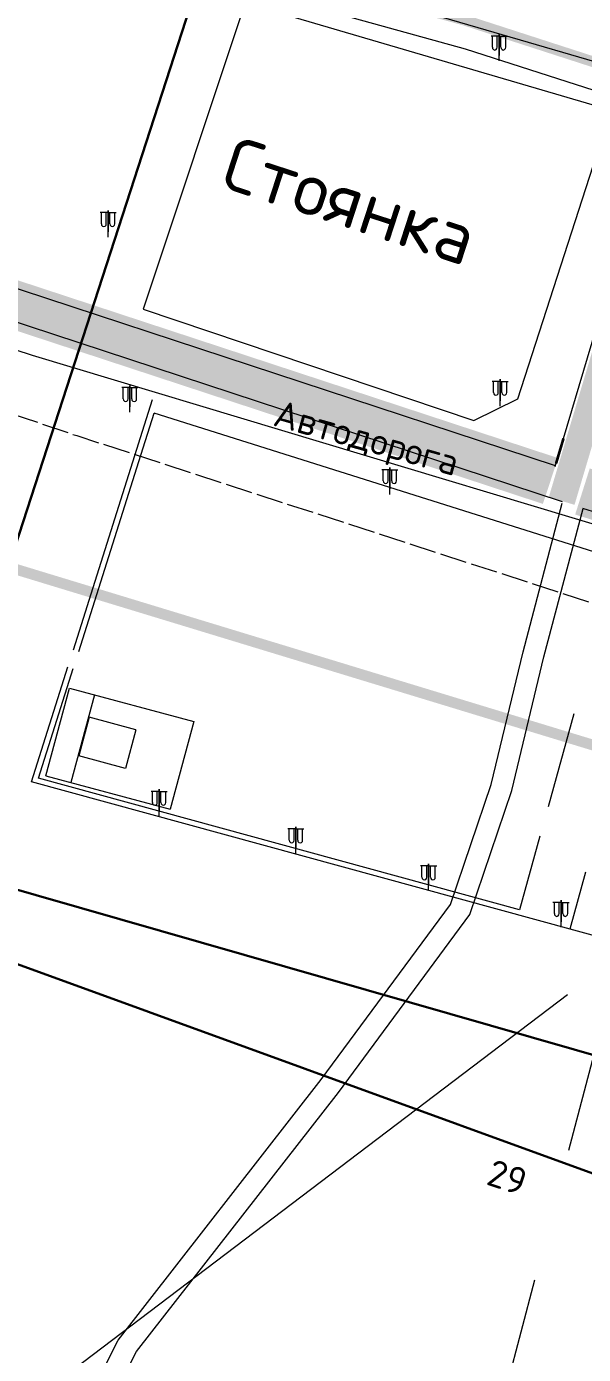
# Model space of a CAD drawing. Header units: millimetres. Extents: x 519 to 9564855, y -810 to 5021775.
# Drawn here: x 9535888.8 to 9535992.6, y 4996721.8 to 4996969.4 of the extents above; entities that cross this region are included whole.
import ezdxf

# ---------------------------------------------------------------- set-up
doc = ezdxf.new("R2010")
doc.units = ezdxf.units.MM
doc.header["$LTSCALE"] = 2
doc.header["$MEASUREMENT"] = 0
for name, pattern in [('92051501$0$DASHED', [0.75, 0.5, -0.25]), ('DASHED2', [9.525, 6.35, -3.175]), ('Коллектор общий', [11, 5, -1, 5])]:
    doc.linetypes.add(name, pattern=pattern)
for name, color, linetype in [('FIBERGLASS', 212, 'Continuous'), ('New disposal wells', 191, 'Continuous'), ('PPLINE_WAT', 7, 'WTR_LINE'), ('ROAD_GROUND', 9, 'Continuous'), ('МГ-земельный участок', 7, 'Continuous'), ('Скважины на 2016 год.', 40, 'Continuous')]:
    doc.layers.add(name, color=color, linetype=linetype)
for name, color, linetype, lineweight in [('Оптиковолоконный кабель', 220, 'CAB6', 20), ('Электро', 1, 'Continuous', 30), ('Электроснаб', 1, 'Continuous', 18), ('Электроснабжене', 1, 'Continuous', 18)]:
    doc.layers.add(name, color=color, linetype=linetype, lineweight=lineweight)
doc.styles.add('92051501$0$STANDARD', font='simplex.shx')
doc.styles.get("Standard").update_dxf_attribs({"font": 'isocpeur.ttf', "width": 0.5})
doc.linetypes.add('CAB', pattern='A,0.7,-0.43403,["K",Standard,S=0.9,R=0,X=-0.4,Y=-0.3],-0.8', length=1.93403)
doc.linetypes.add('CAB6', pattern='A,0.9,-0.9,["6",Standard,S=0.9,R=0,X=-0.8,Y=-0.4],11', length=12.8)
doc.linetypes.add('FENCELINE1', pattern='A,6.35,-2.54,[133,ltypeshp.shx,S=2.54,R=0,X=-2.54,Y=0],-2.54,25.4', length=36.83)
doc.linetypes.add('WTR_LINE', pattern='A,0.5,-0.2,["W",92051501$0$STANDARD,S=0.1,R=0,X=-0.1,Y=-0.05],-0.05', length=0.75)

msp = doc.modelspace()

# ---------------------------------------------------------------- linework, layer by layer
at = {"color": 2, "lineweight": 0}
msp.add_line((9535847.74769, 4997005.87215), (9536198.87444, 4996903.02285), dxfattribs=at)
at = {"lineweight": 0}
for p, q in [((9535929.59, 4996973.77), (9535910.55, 4996916.7)), ((9535929.59, 4996973.77), (9535997.79068, 4996953.79319)), ((9535976.88383, 4996967.60057), (9535975.38383, 4996967.60057)), ((9535975.64383, 4996965.50057), (9535975.64383, 4996967.60057)), ((9535976.54383, 4996965.50057), (9535976.54383, 4996967.60057)), ((9535976.88383, 4996967.00057), (9535976.88383, 4996968.00057)), ((9535976.88383, 4996968.00057), (9535976.88383, 4996964.00057)), ((9535976.88383, 4996968.00057), (9535976.88383, 4996964.00057)), ((9535976.88383, 4996968.00057), (9535976.88383, 4996967.60057)), ((9535976.88383, 4996967.60057), (9535978.38383, 4996967.60057)), ((9535976.88383, 4996962.99943), (9535976.88383, 4996967.00057)), ((9535977.22383, 4996965.50057), (9535977.22383, 4996967.60057)), ((9535978.12383, 4996965.50057), (9535978.12383, 4996967.60057)), ((9535976.88383, 4996962.99943), (9535976.88383, 4996963.00057)), ((9535980.36, 4996899.96), (9535997.79068, 4996953.79319)), ((9535904.03383, 4996934.70057), (9535902.53383, 4996934.70057)), ((9535902.79383, 4996932.60057), (9535902.79383, 4996934.70057)), ((9535903.69383, 4996932.60057), (9535903.69383, 4996934.70057)), ((9535904.03383, 4996934.10057), (9535904.03383, 4996935.10057)), ((9535904.03383, 4996935.10057), (9535904.03383, 4996931.10057)), ((9535904.03383, 4996935.10057), (9535904.03383, 4996931.10057)), ((9535904.03383, 4996935.10057), (9535904.03383, 4996934.70057)), ((9535904.03383, 4996934.70057), (9535905.53383, 4996934.70057)), ((9535904.03383, 4996930.09943), (9535904.03383, 4996934.10057)), ((9535904.37383, 4996932.60057), (9535904.37383, 4996934.70057)), ((9535905.27383, 4996932.60057), (9535905.27383, 4996934.70057)), ((9535904.03383, 4996930.09943), (9535904.03383, 4996930.10057)), ((9535910.55, 4996916.7), (9535972.2, 4996895.96)), ((9535908.10587, 4996902.06203), (9535906.60587, 4996902.06203)), ((9535906.86587, 4996899.96203), (9535906.86587, 4996902.06203)), ((9535907.76587, 4996899.96203), (9535907.76587, 4996902.06203)), ((9535908.10587, 4996901.46203), (9535908.10587, 4996902.46203)), ((9535908.10587, 4996902.46203), (9535908.10587, 4996898.46203)), ((9535908.10587, 4996902.46203), (9535908.10587, 4996898.46203)), ((9535908.10587, 4996902.46203), (9535908.10587, 4996902.06203)), ((9535908.10587, 4996902.06203), (9535909.60587, 4996902.06203)), ((9535908.10587, 4996897.46089), (9535908.10587, 4996901.46203)), ((9535908.44587, 4996899.96203), (9535908.44587, 4996902.06203)), ((9535909.34587, 4996899.96203), (9535909.34587, 4996902.06203)), ((9535977.07796, 4996903.22894), (9535975.57796, 4996903.22894)), ((9535975.83796, 4996901.12894), (9535975.83796, 4996903.22894)), ((9535976.73796, 4996901.12894), (9535976.73796, 4996903.22894)), ((9535977.07796, 4996902.62894), (9535977.07796, 4996903.62894)), ((9535977.07796, 4996903.62894), (9535977.07796, 4996899.62894)), ((9535977.07796, 4996903.62894), (9535977.07796, 4996899.62894)), ((9535977.07796, 4996903.62894), (9535977.07796, 4996903.22894)), ((9535977.07796, 4996903.22894), (9535978.57796, 4996903.22894)), ((9535977.07796, 4996898.6278), (9535977.07796, 4996902.62894)), ((9535977.41796, 4996901.12894), (9535977.41796, 4996903.22894)), ((9535978.31796, 4996901.12894), (9535978.31796, 4996903.22894)), ((9535972.2, 4996895.96), (9535980.36, 4996899.96)), ((9535976.99383, 4996898.79943), (9535976.99383, 4996898.80057)), ((9535908.10587, 4996897.46089), (9535908.10587, 4996897.46203)), ((9535909.75, 4996888.3), (9535912.59282, 4996897.30227)), ((9536112.1, 4996834.3), (9535912.59282, 4996897.30227)), ((9535898.57117, 4996852.89338), (9535909.75, 4996888.3)), ((9535956.54391, 4996886.76581), (9535955.04391, 4996886.76581)), ((9535955.30391, 4996884.66581), (9535955.30391, 4996886.76581)), ((9535956.20391, 4996884.66581), (9535956.20391, 4996886.76581)), ((9535956.54391, 4996886.16581), (9535956.54391, 4996887.16581)), ((9535956.54391, 4996887.16581), (9535956.54391, 4996883.16581)), ((9535956.54391, 4996887.16581), (9535956.54391, 4996883.16581)), ((9535956.54391, 4996887.16581), (9535956.54391, 4996886.76581)), ((9535956.54391, 4996886.76581), (9535958.04391, 4996886.76581)), ((9535956.88391, 4996884.66581), (9535956.88391, 4996886.76581)), ((9535957.78391, 4996884.66581), (9535957.78391, 4996886.76581)), ((9535956.54391, 4996882.16467), (9535956.54391, 4996886.16581)), ((9535956.54391, 4996882.16467), (9535956.54391, 4996882.16581)), ((9535891.1, 4996829.23), (9535897.55725, 4996849.68199)), ((9535892.45068, 4996829.68863), (9535896.83, 4996846.05)), ((9535896.83, 4996846.05), (9535920.00686, 4996839.84224)), ((9535901.47899, 4996844.8048), (9535897.09691, 4996828.44417)), ((9535900.52157, 4996840.61231), (9535898.60009, 4996833.41687)), ((9535909.2157, 4996838.28396), (9535900.52165, 4996840.6126)), ((9535920.00686, 4996839.84224), (9535915.62478, 4996823.48161)), ((9535990.82749, 4996841.23841), (9535986.02358, 4996823.90665)), ((9535909.2157, 4996838.28396), (9535907.29422, 4996831.08852)), ((9535907.29422, 4996831.08852), (9535898.60017, 4996833.41716)), ((9535892.45068, 4996829.68863), (9535915.62478, 4996823.48161)), ((9535980.7, 4996804.7), (9535891.1, 4996829.23)), ((9535913.53383, 4996826.20057), (9535913.53383, 4996827.20057)), ((9535913.53383, 4996827.20057), (9535913.53383, 4996823.20057)), ((9535913.53383, 4996827.20057), (9535913.53383, 4996823.20057)), ((9535913.53383, 4996827.20057), (9535913.53383, 4996826.80057)), ((9535913.53383, 4996826.80057), (9535912.03383, 4996826.80057)), ((9535912.29383, 4996824.70057), (9535912.29383, 4996826.80057)), ((9535913.19383, 4996824.70057), (9535913.19383, 4996826.80057)), ((9535913.53383, 4996826.80057), (9535915.03383, 4996826.80057)), ((9535913.53383, 4996822.19943), (9535913.53383, 4996826.20057)), ((9535913.87383, 4996824.70057), (9535913.87383, 4996826.80057)), ((9535914.77383, 4996824.70057), (9535914.77383, 4996826.80057)), ((9535913.53383, 4996822.19943), (9535913.53383, 4996822.20057)), ((9535939.03383, 4996819.80057), (9535937.53383, 4996819.80057)), ((9535937.79383, 4996817.70057), (9535937.79383, 4996819.80057)), ((9535938.69383, 4996817.70057), (9535938.69383, 4996819.80057)), ((9535939.03383, 4996819.20057), (9535939.03383, 4996820.20057)), ((9535939.03383, 4996820.20057), (9535939.03383, 4996816.20057)), ((9535939.03383, 4996820.20057), (9535939.03383, 4996816.20057)), ((9535939.03383, 4996820.20057), (9535939.03383, 4996819.80057)), ((9535939.03383, 4996819.80057), (9535940.53383, 4996819.80057)), ((9535939.37383, 4996817.70057), (9535939.37383, 4996819.80057)), ((9535940.27383, 4996817.70057), (9535940.27383, 4996819.80057)), ((9535939.03383, 4996815.19943), (9535939.03383, 4996819.20057)), ((9535984.50652, 4996818.43331), (9535980.7, 4996804.7)), ((9535939.03383, 4996815.19943), (9535939.03383, 4996815.20057)), ((9535963.76383, 4996812.90057), (9535962.26383, 4996812.90057)), ((9535962.52383, 4996810.80057), (9535962.52383, 4996812.90057)), ((9535963.42383, 4996810.80057), (9535963.42383, 4996812.90057)), ((9535963.76383, 4996812.30057), (9535963.76383, 4996813.30057)), ((9535963.76383, 4996813.30057), (9535963.76383, 4996809.30057)), ((9535963.76383, 4996813.30057), (9535963.76383, 4996809.30057)), ((9535963.76383, 4996813.30057), (9535963.76383, 4996812.90057)), ((9535963.76383, 4996812.90057), (9535965.26383, 4996812.90057)), ((9535963.76383, 4996808.29943), (9535963.76383, 4996812.30057)), ((9535964.10383, 4996810.80057), (9535964.10383, 4996812.90057)), ((9535965.00383, 4996810.80057), (9535965.00383, 4996812.90057)), ((9535992.97, 4996811.75), (9535990.05911, 4996801.11005)), ((9535963.76383, 4996808.29943), (9535963.76383, 4996808.30057)), ((9535988.43383, 4996806.10057), (9535986.93383, 4996806.10057)), ((9535987.19383, 4996804.00057), (9535987.19383, 4996806.10057)), ((9535988.09383, 4996804.00057), (9535988.09383, 4996806.10057)), ((9535988.43383, 4996805.50057), (9535988.43383, 4996806.50057)), ((9535988.43383, 4996806.50057), (9535988.43383, 4996802.50057)), ((9535988.43383, 4996806.50057), (9535988.43383, 4996802.50057)), ((9535988.43383, 4996806.50057), (9535988.43383, 4996806.10057)), ((9535988.43383, 4996806.10057), (9535989.93383, 4996806.10057)), ((9535988.43383, 4996801.49943), (9535988.43383, 4996805.50057)), ((9535988.77383, 4996804.00057), (9535988.77383, 4996806.10057)), ((9535989.67383, 4996804.00057), (9535989.67383, 4996806.10057)), ((9535988.43383, 4996801.49943), (9535988.43383, 4996801.50057))]:
    msp.add_line(p, q, dxfattribs=at)
at = {"color": 5, "lineweight": 0}
for p, q in [((9535908.10587, 4996902.06203), (9535906.60587, 4996902.06203)), ((9535906.86587, 4996899.96203), (9535906.86587, 4996902.06203)), ((9535907.76587, 4996899.96203), (9535907.76587, 4996902.06203)), ((9535908.10587, 4996901.46203), (9535908.10587, 4996902.46203)), ((9535908.10587, 4996902.46203), (9535908.10587, 4996898.46203)), ((9535908.10587, 4996902.46203), (9535908.10587, 4996898.46203)), ((9535908.10587, 4996902.46203), (9535908.10587, 4996902.06203)), ((9535908.10587, 4996902.06203), (9535909.60587, 4996902.06203)), ((9535908.10587, 4996897.46089), (9535908.10587, 4996901.46203)), ((9535908.44587, 4996899.96203), (9535908.44587, 4996902.06203)), ((9535909.34587, 4996899.96203), (9535909.34587, 4996902.06203)), ((9535977.07796, 4996903.22894), (9535975.57796, 4996903.22894)), ((9535975.83796, 4996901.12894), (9535975.83796, 4996903.22894)), ((9535976.73796, 4996901.12894), (9535976.73796, 4996903.22894)), ((9535977.07796, 4996902.62894), (9535977.07796, 4996903.62894)), ((9535977.07796, 4996903.62894), (9535977.07796, 4996899.62894)), ((9535977.07796, 4996903.62894), (9535977.07796, 4996899.62894)), ((9535977.07796, 4996903.62894), (9535977.07796, 4996903.22894)), ((9535977.07796, 4996903.22894), (9535978.57796, 4996903.22894)), ((9535977.07796, 4996898.6278), (9535977.07796, 4996902.62894)), ((9535977.41796, 4996901.12894), (9535977.41796, 4996903.22894)), ((9535978.31796, 4996901.12894), (9535978.31796, 4996903.22894)), ((9535972.2, 4996895.96), (9535980.36, 4996899.96)), ((9535976.99383, 4996898.79943), (9535976.99383, 4996898.80057)), ((9535908.10587, 4996897.46089), (9535908.10587, 4996897.46203)), ((9535909.75, 4996888.3), (9535912.59282, 4996897.30227)), ((9536112.1, 4996834.3), (9535912.59282, 4996897.30227)), ((9535898.57117, 4996852.89338), (9535909.75, 4996888.3)), ((9535956.54391, 4996886.76581), (9535955.04391, 4996886.76581)), ((9535955.30391, 4996884.66581), (9535955.30391, 4996886.76581)), ((9535956.20391, 4996884.66581), (9535956.20391, 4996886.76581)), ((9535956.54391, 4996886.16581), (9535956.54391, 4996887.16581)), ((9535956.54391, 4996887.16581), (9535956.54391, 4996883.16581)), ((9535956.54391, 4996887.16581), (9535956.54391, 4996883.16581)), ((9535956.54391, 4996887.16581), (9535956.54391, 4996886.76581)), ((9535956.54391, 4996886.76581), (9535958.04391, 4996886.76581)), ((9535956.88391, 4996884.66581), (9535956.88391, 4996886.76581)), ((9535957.78391, 4996884.66581), (9535957.78391, 4996886.76581)), ((9535956.54391, 4996882.16467), (9535956.54391, 4996886.16581)), ((9535956.54391, 4996882.16467), (9535956.54391, 4996882.16581)), ((9535891.1, 4996829.23), (9535897.55725, 4996849.68199)), ((9535892.45068, 4996829.68863), (9535896.83, 4996846.05)), ((9535896.83, 4996846.05), (9535920.00686, 4996839.84224)), ((9535901.47899, 4996844.8048), (9535897.09691, 4996828.44417)), ((9535900.52157, 4996840.61231), (9535898.60009, 4996833.41687)), ((9535909.2157, 4996838.28396), (9535900.52165, 4996840.6126)), ((9535920.00686, 4996839.84224), (9535915.62478, 4996823.48161)), ((9535990.82749, 4996841.23841), (9535986.02358, 4996823.90665)), ((9535909.2157, 4996838.28396), (9535907.29422, 4996831.08852)), ((9535907.29422, 4996831.08852), (9535898.60017, 4996833.41716)), ((9535892.45068, 4996829.68863), (9535915.62478, 4996823.48161)), ((9535980.7, 4996804.7), (9535891.1, 4996829.23)), ((9535913.53383, 4996826.20057), (9535913.53383, 4996827.20057)), ((9535913.53383, 4996827.20057), (9535913.53383, 4996823.20057)), ((9535913.53383, 4996827.20057), (9535913.53383, 4996823.20057)), ((9535913.53383, 4996827.20057), (9535913.53383, 4996826.80057)), ((9535913.53383, 4996826.80057), (9535912.03383, 4996826.80057)), ((9535912.29383, 4996824.70057), (9535912.29383, 4996826.80057)), ((9535913.19383, 4996824.70057), (9535913.19383, 4996826.80057)), ((9535913.53383, 4996826.80057), (9535915.03383, 4996826.80057)), ((9535913.53383, 4996822.19943), (9535913.53383, 4996826.20057)), ((9535913.87383, 4996824.70057), (9535913.87383, 4996826.80057)), ((9535914.77383, 4996824.70057), (9535914.77383, 4996826.80057)), ((9535913.53383, 4996822.19943), (9535913.53383, 4996822.20057)), ((9535939.03383, 4996819.80057), (9535937.53383, 4996819.80057)), ((9535937.79383, 4996817.70057), (9535937.79383, 4996819.80057)), ((9535938.69383, 4996817.70057), (9535938.69383, 4996819.80057)), ((9535939.03383, 4996819.20057), (9535939.03383, 4996820.20057)), ((9535939.03383, 4996820.20057), (9535939.03383, 4996816.20057)), ((9535939.03383, 4996820.20057), (9535939.03383, 4996816.20057)), ((9535939.03383, 4996820.20057), (9535939.03383, 4996819.80057)), ((9535939.03383, 4996819.80057), (9535940.53383, 4996819.80057)), ((9535939.37383, 4996817.70057), (9535939.37383, 4996819.80057)), ((9535940.27383, 4996817.70057), (9535940.27383, 4996819.80057)), ((9535939.03383, 4996815.19943), (9535939.03383, 4996819.20057)), ((9535984.50652, 4996818.43331), (9535980.7, 4996804.7)), ((9535939.03383, 4996815.19943), (9535939.03383, 4996815.20057)), ((9535963.76383, 4996812.90057), (9535962.26383, 4996812.90057)), ((9535962.52383, 4996810.80057), (9535962.52383, 4996812.90057)), ((9535963.42383, 4996810.80057), (9535963.42383, 4996812.90057)), ((9535963.76383, 4996812.30057), (9535963.76383, 4996813.30057)), ((9535963.76383, 4996813.30057), (9535963.76383, 4996809.30057)), ((9535963.76383, 4996813.30057), (9535963.76383, 4996809.30057)), ((9535963.76383, 4996813.30057), (9535963.76383, 4996812.90057)), ((9535963.76383, 4996812.90057), (9535965.26383, 4996812.90057)), ((9535963.76383, 4996808.29943), (9535963.76383, 4996812.30057)), ((9535964.10383, 4996810.80057), (9535964.10383, 4996812.90057)), ((9535965.00383, 4996810.80057), (9535965.00383, 4996812.90057)), ((9535992.97, 4996811.75), (9535990.05911, 4996801.11005)), ((9535963.76383, 4996808.29943), (9535963.76383, 4996808.30057)), ((9535988.43383, 4996806.10057), (9535986.93383, 4996806.10057)), ((9535987.19383, 4996804.00057), (9535987.19383, 4996806.10057)), ((9535988.09383, 4996804.00057), (9535988.09383, 4996806.10057)), ((9535988.43383, 4996805.50057), (9535988.43383, 4996806.50057)), ((9535988.43383, 4996806.50057), (9535988.43383, 4996802.50057)), ((9535988.43383, 4996806.50057), (9535988.43383, 4996802.50057)), ((9535988.43383, 4996806.50057), (9535988.43383, 4996806.10057)), ((9535988.43383, 4996806.10057), (9535989.93383, 4996806.10057)), ((9535988.43383, 4996801.49943), (9535988.43383, 4996805.50057)), ((9535988.77383, 4996804.00057), (9535988.77383, 4996806.10057)), ((9535989.67383, 4996804.00057), (9535989.67383, 4996806.10057)), ((9535988.43383, 4996801.49943), (9535988.43383, 4996801.50057))]:
    msp.add_line(p, q, dxfattribs=at)
at = {"linetype": 'FENCELINE1', "lineweight": 0}
for p, q in [((9535897.6, 4996853.2), (9535912.33666, 4996899.86609)), ((9535889.76, 4996828.55), (9535896.55, 4996850)), ((9536042, 4996786.9), (9535889.76, 4996828.55))]:
    msp.add_line(p, q, dxfattribs=at)
at = {"color": 5, "linetype": 'FENCELINE1', "lineweight": 0}
for p, q in [((9535897.6, 4996853.2), (9535912.33666, 4996899.86609)), ((9535889.76, 4996828.55), (9535896.55, 4996850)), ((9536042, 4996786.9), (9535889.76, 4996828.55))]:
    msp.add_line(p, q, dxfattribs=at)
at = {"lineweight": 0}
for centre in [(9535976.09383, 4996965.45307), (9535977.67383, 4996965.45307), (9535903.24383, 4996932.55307), (9535904.82383, 4996932.55307), (9535907.31587, 4996899.91453), (9535908.89587, 4996899.91453), (9535976.28796, 4996901.08144), (9535977.86796, 4996901.08144), (9535955.75391, 4996884.61831), (9535957.33391, 4996884.61831), (9535912.74383, 4996824.65307), (9535914.32383, 4996824.65307), (9535938.24383, 4996817.65307), (9535939.82383, 4996817.65307), (9535962.97383, 4996810.75307), (9535964.55383, 4996810.75307), (9535987.64383, 4996803.95307), (9535989.22383, 4996803.95307)]:
    msp.add_arc(centre, 0.4525, 173.9744253, 6.0255747, dxfattribs=at)
at = {"color": 5, "lineweight": 0}
for centre in [(9535907.31587, 4996899.91453), (9535908.89587, 4996899.91453), (9535976.28796, 4996901.08144), (9535977.86796, 4996901.08144), (9535955.75391, 4996884.61831), (9535957.33391, 4996884.61831), (9535912.74383, 4996824.65307), (9535914.32383, 4996824.65307), (9535938.24383, 4996817.65307), (9535939.82383, 4996817.65307), (9535962.97383, 4996810.75307), (9535964.55383, 4996810.75307), (9535987.64383, 4996803.95307), (9535989.22383, 4996803.95307)]:
    msp.add_arc(centre, 0.4525, 173.9744253, 6.0255747, dxfattribs=at)
at = {"layer": 'FIBERGLASS', "color": 5, "linetype": '92051501$0$DASHED', "lineweight": 0, "ltscale": 50}
msp.add_line((9535837.59266, 4996179.56495), (9536000, 4996798.39041), dxfattribs=at)
at = {"layer": 'New disposal wells', "color": 84, "linetype": 'ByBlock', "lineweight": 0, "ltscale": 25}
for p, q in [((9535970.64922, 4996965.15013), (9535412, 4997120)), ((9536233.046, 4996880.59713), (9535970.64922, 4996965.15013))]:
    msp.add_line(p, q, dxfattribs=at)
at = {"layer": 'New disposal wells', "color": 84, "lineweight": 0, "const_width": 2}
msp.add_lwpolyline([(9536407.99, 4995897.89), (9536708.15, 4996733.18), (9536469.89, 4996809.64), (9536232.22, 4996885.8), (9535970.48, 4996970.56), (9535408.58, 4997125.13), (9535186.3, 4997174.78689), (9535186.3, 4997174.78689)], dxfattribs=at)
at = {"layer": 'PPLINE_WAT', "color": 30, "linetype": 'Коллектор общий', "lineweight": 0, "ltscale": 0.5, "true_color": 0xf26722, "flags": 128}
msp.add_lwpolyline([(9535046.36127, 4997288.56149), (9535148.47954, 4997170.25035), (9535148.47954, 4997170.25035), (9535148.47954, 4997170.25035), (9535148.47954, 4997170.25035), (9535180.25997, 4997160.27006), (9535215.65594, 4997149.15436), (9535270.41631, 4997131.95748), (9535314.69221, 4997118.05314), (9535387.00053, 4997095.34553), (9535485.08724, 4997064.44103), (9535475.8257, 4997036.2876), (9535898.18312, 4996893.12047), (9536103.66, 4996826.34), (9536714.28026, 4996630.74607), (9537054.54945, 4996524.46369), (9537566.5859, 4996359.7184), (9537781.33681, 4996067.54544)], dxfattribs=at)
at = {"layer": 'ROAD_GROUND', "color": 8, "lineweight": 0}
for points, const_width in [([(9535988.54917, 4996880.92909), (9536012.26857, 4996960.63404), (9536221.58621, 4997624.28942), (9536247.1937, 4997703.41198), (9536267.69001, 4997765.10092), (9536294.58655, 4997846.99123), (9536315.57883, 4997913.86664), (9536381.66629, 4998117.81935), (9536430.13683, 4998301.79054)], 5), ([(9535986.46099, 4996884.66238), (9534663.59289, 4997320.09621)], 9), ([(9537925.40565, 4996067.0467), (9537972.89153, 4996202.62088), (9537976.81698, 4996238.90735), (9537957.49942, 4996261.95777), (9535992.42625, 4996882.70704)], 9)]:
    msp.add_lwpolyline(points, dxfattribs=dict(at, const_width=const_width))
at = {"layer": 'ROAD_GROUND', "lineweight": 0}
for points in [[(9535987.33509, 4996887.35591), (9536009.40014, 4996961.51307), (9536218.72852, 4997625.2025), (9536244.34306, 4997704.34683), (9536264.83981, 4997766.03707), (9536291.72426, 4997847.88971), (9536312.72067, 4997914.77828), (9536378.78659, 4998118.66455), (9536427.23583, 4998302.55486)], [(9535987.39892, 4996887.51199), (9534665.68911, 4997322.54168)], [(9535988.71435, 4996880.76238), (9534666.44255, 4997315.97704)], [(9535525.86707, 4996143.48435), (9535528.41379, 4996152.3833), (9535541.1453, 4996175.67264), (9535564.6316, 4996202.09472), (9535593.88875, 4996235.8062), (9535618.02832, 4996261.79337), (9535646.23169, 4996295.87659), (9535675.81212, 4996333.00103), (9535702.045, 4996379.30699), (9535728.53648, 4996414.68787), (9535765.51932, 4996456.24321), (9535790.26773, 4996500.02311), (9535822.02531, 4996543.6648), (9535845.23289, 4996588.39395), (9535865.44236, 4996633.59149), (9535883.27802, 4996679.88403), (9535905.94466, 4996724.50898), (9535943.74904, 4996773.07152), (9535967.84724, 4996805.72704), (9535975.39012, 4996828.06556), (9535981.35818, 4996852.83302), (9535988.65783, 4996880.54822)], [(9535529.71269, 4996142.3838), (9535532.137, 4996150.855), (9535544.437, 4996173.355), (9535567.637, 4996199.455), (9535596.86543, 4996233.13337), (9535621.037, 4996259.155), (9535649.337, 4996293.355), (9535679.137, 4996330.755), (9535705.39968, 4996377.11358), (9535731.637, 4996412.155), (9535768.79129, 4996453.903), (9535793.637, 4996497.855), (9535825.437, 4996541.555), (9535848.837, 4996586.655), (9535869.137, 4996632.055), (9535886.937, 4996678.255), (9535909.337, 4996722.355), (9535946.937, 4996770.655), (9535971.437, 4996803.855), (9535979.237, 4996826.955), (9535985.237, 4996851.855), (9535992.52592, 4996879.52944)], [(9537922.5743, 4996068.03841), (9537969.94606, 4996203.28677), (9537973.69696, 4996237.95969), (9537955.76184, 4996259.36053), (9535992.47223, 4996879.5464)]]:
    msp.add_lwpolyline(points, dxfattribs=at)
at = {"layer": 'ROAD_GROUND', "lineweight": 0, "const_width": 0.5}
msp.add_lwpolyline([(9535988.89235, 4996892.58963), (9535987.50309, 4996887.92054)], dxfattribs=at)
at = {"layer": 'ROAD_GROUND', "color": 5, "lineweight": 0, "const_width": 0.5}
msp.add_lwpolyline([(9535988.89235, 4996892.58963), (9535987.50309, 4996887.92054)], dxfattribs=at)
at = {"layer": 'МГ-земельный участок', "color": 0, "linetype": 'DASHED2', "lineweight": 25, "ltscale": 5, "const_width": 2}
msp.add_lwpolyline([(9522167.80801, 4999999.48247), (9521654, 5002362), (9522840, 5002532), (9525642, 5002155), (9528521, 5002235), (9531281, 5003464), (9533105, 5001043), (9546614, 4998215), (9544978, 4995525), (9543652, 4996420), (9539605, 4995735), (9529554.6705, 4998798.09585), (9529554.71722, 4998845.23995), (9529525.402, 4998845.269), (9529525.36994, 4998882.97318), (9529309.91997, 4998882.84552), (9526935, 5000017), (9526935, 4999132), (9522906, 5001105), (9522683.367, 5000265.06642), (9522496, 5000315)], close=True, dxfattribs=at)
at = {"layer": 'Оптиковолоконный кабель', "linetype": 'CAB', "lineweight": 0, "ltscale": 0.5, "elevation": -39.9038}
msp.add_lwpolyline([(9535706.976, 4996967.7849), (9535889.9118, 4996908.132), (9536172.203, 4996823.0968), (9536637.7936, 4996673.2783), (9537063.1539, 4996537.2587), (9537966.555, 4996252.0912), (9537974.7377, 4996235.4108), (9537974.3773, 4996220.8647), (9537958.0942, 4996168.5205), (9537919.4849, 4996062.867)], dxfattribs=at)
at = {"layer": 'Скважины на 2016 год.', "color": 5, "linetype": 'ByBlock', "lineweight": 0, "ltscale": 5}
msp.add_line((9535989.65459, 4996788.89543), (9531307.88634, 4993234.57187), dxfattribs=at)
at = {"layer": 'Электро', "ltscale": 0.05}
for p, q in [((9535867.72703, 4996813.98698, 0.00005), (9536001.4339, 4997226.25699, -0.00006)), ((9536945.14951, 4996409.38013, 0), (9535668.99919, 4996873.97039, 0)), ((9536019.79217, 4996770.40905), (9535806.29748, 4996831.5911, 0.00007))]:
    msp.add_line(p, q, dxfattribs=at)
at = {"layer": 'Электроснаб', "color": 1, "lineweight": 0, "ltscale": 0.05}
for p, q in [((9535867.72703, 4996813.98698, 0.00005), (9536001.4339, 4997226.25699, -0.00006)), ((9536945.14951, 4996409.38013, 0), (9535668.99919, 4996873.97039, 0)), ((9536019.79217, 4996770.40905), (9535806.29748, 4996831.5911, 0.00007))]:
    msp.add_line(p, q, dxfattribs=at)
at = {"layer": 'Электроснабжене', "color": 1, "lineweight": 0, "ltscale": 0.05}
for p, q in [((9535867.72703, 4996813.98698, 0.00005), (9536001.4339, 4997226.25699, -0.00006)), ((9536945.14951, 4996409.38013, 0), (9535668.99919, 4996873.97039, 0)), ((9536019.79217, 4996770.40905), (9535806.29748, 4996831.5911, 0.00007))]:
    msp.add_line(p, q, dxfattribs=at)

# ---------------------------------------------------------------- texts
at = {"color": 253, "lineweight": 0}
msp.add_text('Автодорога', height=5, rotation=344.3808228, dxfattribs=at).set_placement((9535934.54359, 4996895.05434))
at = {"color": 5, "lineweight": 0}
msp.add_text('Автодорога', height=5, rotation=344.3808228, dxfattribs=at).set_placement((9535934.54359, 4996895.05434))
at = {"layer": 'Электро'}
msp.add_text('Стоянка', height=10, rotation=342, dxfattribs=at).set_placement((9535924.61301, 4996939.59162))
at = {"layer": 'Электро', "ltscale": 0.05}
msp.add_text('29', height=5, rotation=342, dxfattribs=at).set_placement((9535974.26601, 4996753.58105, -0.00006))
at = {"layer": 'Электроснаб', "color": 1, "lineweight": 0}
msp.add_text('Стоянка', height=10, rotation=342, dxfattribs=at).set_placement((9535924.61301, 4996939.59162))
at = {"layer": 'Электроснаб', "color": 1, "lineweight": 0, "ltscale": 0.05}
msp.add_text('29', height=5, rotation=342, dxfattribs=at).set_placement((9535974.26601, 4996753.58105, -0.00006))
at = {"layer": 'Электроснабжене', "color": 1, "lineweight": 0}
msp.add_text('Стоянка', height=10, rotation=342, dxfattribs=at).set_placement((9535924.61301, 4996939.59162))
at = {"layer": 'Электроснабжене', "color": 1, "lineweight": 0, "ltscale": 0.05}
msp.add_text('29', height=5, rotation=342, dxfattribs=at).set_placement((9535974.26601, 4996753.58105, -0.00006))

doc.saveas('drawing.dxf')
